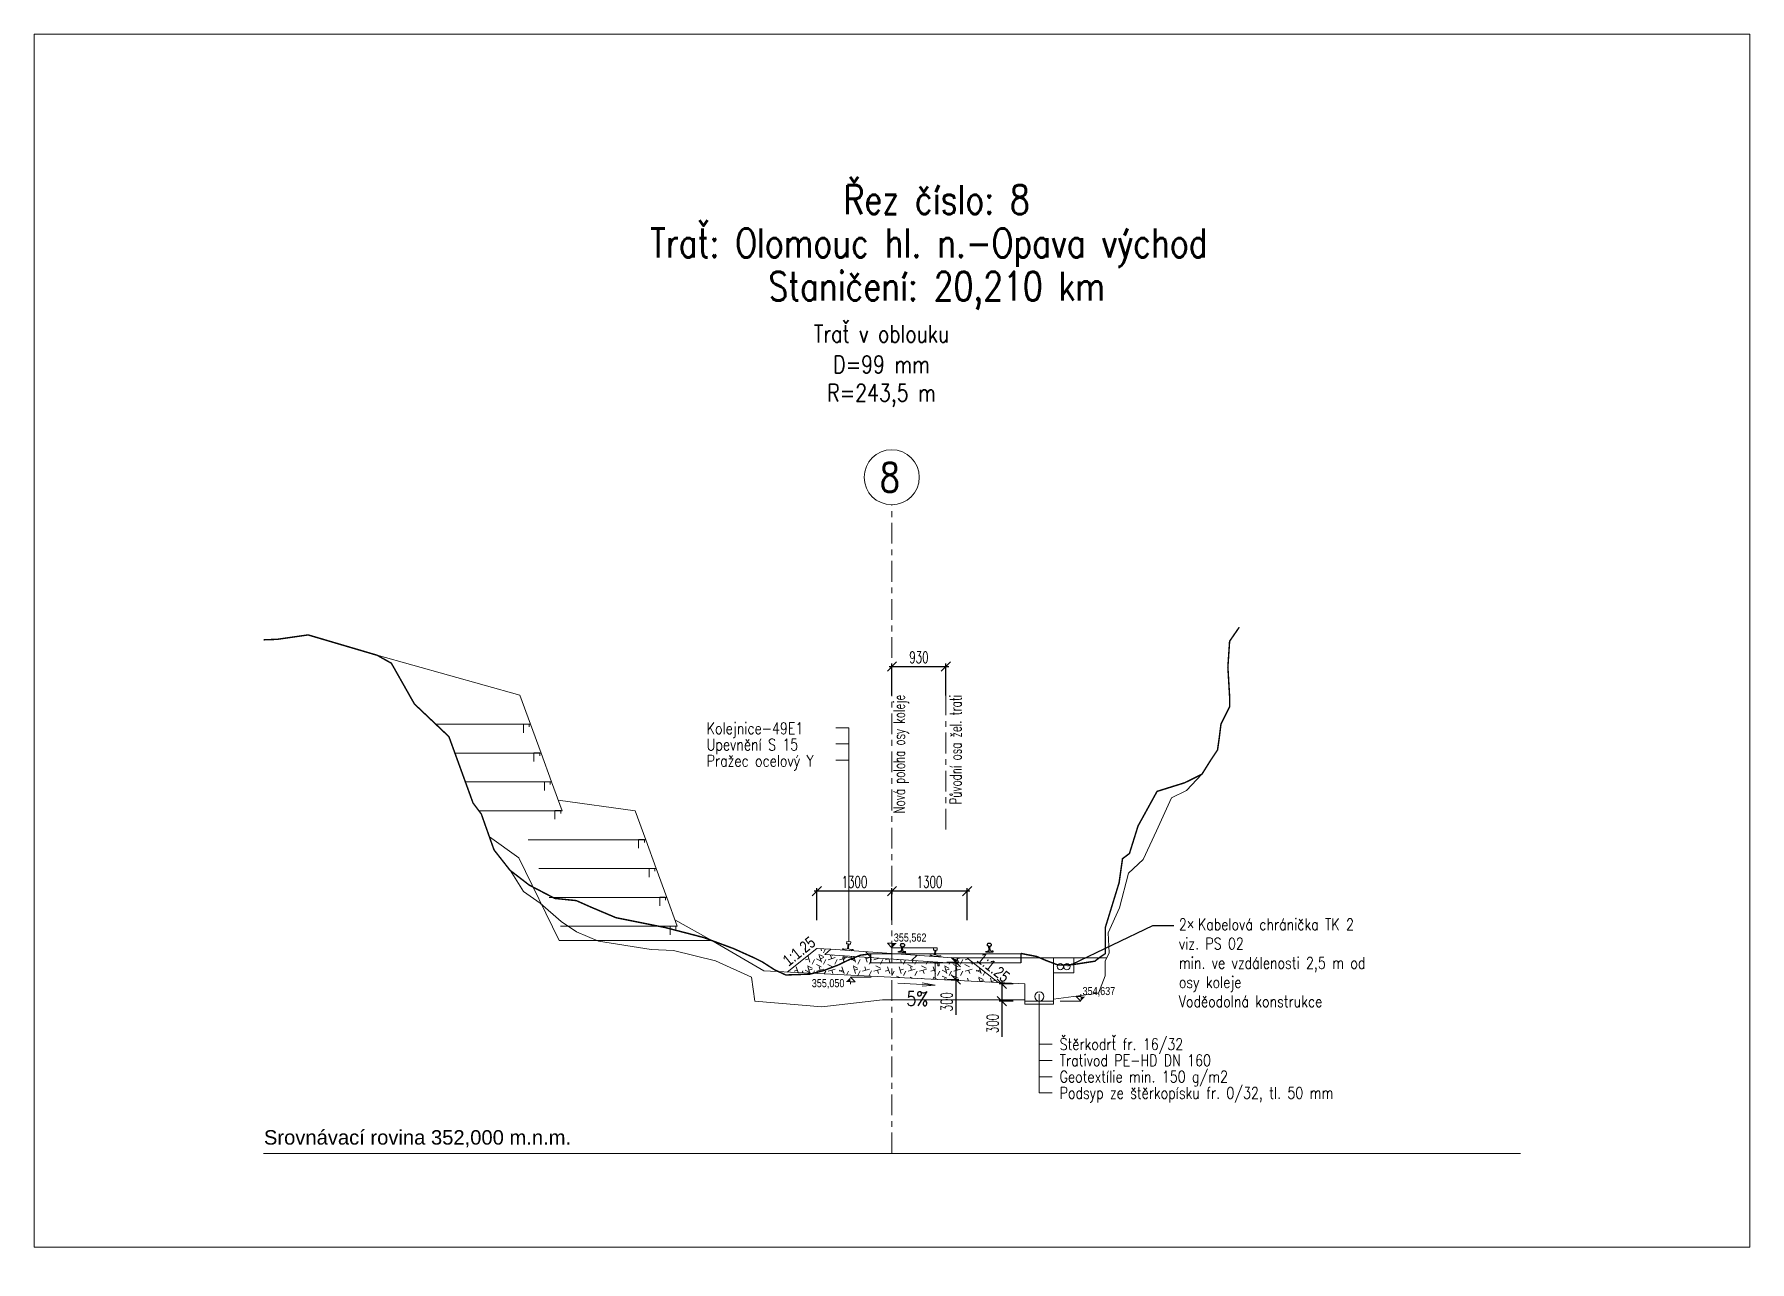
# Model space of a CAD drawing. Header units: millimetres. Extents: x -533422 to -532014, y -1115269 to -1112931.
# Drawn here: x -533121.26 to -533091.56, y -1112952.45 to -1112931.2 of the extents above; entities that cross this region are included whole.
import ezdxf
from ezdxf import colors
from ezdxf.entities.mleader import LeaderData, LeaderLine
from ezdxf.enums import TextEntityAlignment as Align
from ezdxf.math import Vec2, Vec3

# ---------------------------------------------------------------- set-up
doc = ezdxf.new("R2010")
doc.units = ezdxf.units.MM
doc.header["$PDMODE"] = 3
doc.header["$PDSIZE"] = 0.5
doc.linetypes.add('ACAD_ISO10W100', pattern=[18, 12, -3, 0, -3])
for name, color, linetype in [('002 Linie  svahu', 8, 'Continuous'), ('_původní pražec-řezy', 7, 'Continuous'), ('_vodítka-řezy', 4, 'Continuous')]:
    doc.layers.add(name, color=color, linetype=linetype)
for name, color, linetype, lineweight in [('_popisy-řezy', 1, 'Continuous', 18), ('_příčné řezy-řezy', 1, 'Continuous', 20), ('_svršek-řezy', 1, 'Continuous', 18), ('_šrafy-řezy', 1, 'Continuous', 15), ('původní terén', 7, 'Continuous', 15), ('stránka A4', 3, 'Continuous', 0)]:
    doc.layers.add(name, color=color, linetype=linetype, lineweight=lineweight)
doc.styles.add('ARI 1_50(01)', font='arial.ttf', dxfattribs={"height": 0.2})
doc.styles.add('promile', font='romans71n.shx', dxfattribs={"width": 0.8})
doc.styles.get("Standard").update_dxf_attribs({"font": 'arial.ttf'})
doc.styles.add('Standard 1_100', font='romans.shx', dxfattribs={"width": 0.65, "height": 0.2})
doc.styles.add('‰', font='romans71n.shx', dxfattribs={"width": 0.8})
doc.dimstyles.new('1_100', dxfattribs={"dimtxt": 0.2, "dimasz": 0.16, "dimexe": 0.05, "dimexo": 0.2, "dimgap": 0.06, "dimtad": 1, "dimdec": 0, "dimlfac": 1000, "dimrnd": 5, "dimzin": 0, "dimtxsty": 'Standard 1_100', "dimblk": 'OBLIQUE', "dimcen": 2.5, "dimdle": 0.05, "dimclrd": 256, "dimclre": 256, "dimclrt": 1, "dimadec": 0, "dimazin": 0, "dimtfac": 1, "dimtdec": 0, "dimtmove": 0, "dimatfit": 3, "dimfxl": 0.5, "dimfxlon": 1, "dimtfillclr": 256, "dimarcsym": 0})

# ---------------------------------------------------------------- blocks, each defined once
blk = doc.blocks.new('Původní svršek')
at = {"layer": '_vodítka-řezy', "color": 12, "linetype": 'ACAD_ISO10W100', "lineweight": 0, "ltscale": 0.03, "extrusion": (0, 1, 6.12303e-17)}
blk.add_line((-675139.828, -974938.843), (-675139.828, -974936.508), dxfattribs=at)
at = {"layer": '_vodítka-řezy', "style": 'Standard 1_100', "width": 0.65}
blk.add_text('Původní osa žel. trati', height=0.2, rotation=90, dxfattribs=at).set_placement((-675139.558, -974936.508), align=Align.RIGHT)
blk = doc.blocks.new('RC_VYZNA')
for p, q in [((-2, 2), (0, 2)), ((0, 0), (-2, 2)), ((0, 2), (0, 3))]:
    blk.add_line(p, q)
blk.add_solid([(0, 0), (0, 0), (0, 2), (2, 2)])
blk = doc.blocks.new('A$C249728DF')
at = {"color": 7}
for p, q in [((0.715, 0.105), (0.717, 0.08)), ((0.74, 0.075), (0.719, 0.079)), ((0.752, 0.026), (0.749, 0.056)), ((0.766, 0.028), (0.762, 0.058)), ((0.766, 0.078), (0.785, 0.087)), ((0.782, 0.114), (0.786, 0.09)), ((-0.807, -0.149), (-0.807, -0.143)), ((-0.805, -0.14), (-0.792, -0.138)), ((-0.744, -0.149), (-0.805, -0.151)), ((-0.759, -0.127), (-0.784, -0.136)), ((-0.782, -0.015), (-0.783, -0.039)), ((-0.761, -0.048), (-0.781, -0.041)), ((-0.753, -0.097), (-0.754, -0.067)), ((-0.744, -0.149), (-0.683, -0.147)), ((-0.739, -0.097), (-0.74, -0.067)), ((-0.735, -0.047), (-0.714, -0.039)), ((-0.731, -0.126), (-0.705, -0.133)), ((-0.715, -0.013), (-0.713, -0.037)), ((-0.685, -0.136), (-0.698, -0.135)), ((-0.682, -0.145), (-0.682, -0.139)), ((0.704, -0.031), (0.703, -0.025)), ((0.705, -0.022), (0.718, -0.018)), ((0.766, -0.025), (0.706, -0.033)), ((0.749, -0.004), (0.725, -0.016)), ((0.766, -0.025), (0.827, -0.017)), ((0.777, 0), (0.804, -0.005)), ((0.824, -0.006), (0.811, -0.006)), ((0.828, -0.015), (0.827, -0.009))]:
    blk.add_line(p, q, dxfattribs=at)
blk.add_lwpolyline([(-1.269, -0.381), (-1.283, -0.219), (1.309, -0.006), (1.322, -0.168), (-1.269, -0.381)], dxfattribs=at)
for centre, radius, start, end in [((-0.74, -0.3), 0.3, 90.0237, 91.8383), ((-0.74, -0.08), 0.08, 80.204, 90.0475), ((0.728, 0.106), 0.013, 109.1975, 184.2723), ((0.719, 0.081), 0.002, 184.2723, 259.1282), ((0.75, 0.043), 0.08, 99.3539, 109.1975), ((0.786, -0.174), 0.3, 97.5631, 99.3778), ((0.739, 0.068), 0.007, 17.9715, 79.1282), ((0.669, 0.045), 0.08, 7.5631, 17.9715), ((0.786, -0.174), 0.3, 95.7485, 97.5631), ((0.746, 0.002), 0.007, 295.9902, 356.0557), ((0.634, 0.01), 0.12, 356.0557, 7.5631), ((0.764, 0.045), 0.08, 85.9288, 95.7724), ((0.769, 0.072), 0.007, 115.9981, 177.1547), ((0.842, 0.068), 0.08, 177.1547, 187.5631), ((0.885, 0.044), 0.12, 187.5631, 199.0706), ((0.769, 0.111), 0.013, 10.854, 85.9288), ((0.779, 0.007), 0.007, 199.0706, 259.136), ((0.784, 0.089), 0.002, 295.9981, 10.854), ((-0.804, -0.143), 0.003, 99.583, 181.8383), ((-0.805, -0.149), 0.0015, 181.8383, 271.8383), ((-0.798, -0.098), 0.04, 279.583, 290.2654), ((-0.781, -0.039), 0.002, 178.5474, 253.4034), ((-0.769, -0.015), 0.013, 103.4727, 178.5474), ((-0.754, -0.08), 0.08, 93.6291, 103.4727), ((-0.763, -0.054), 0.007, 12.2467, 73.4034), ((-0.74, -0.3), 0.3, 91.8383, 93.653), ((-0.762, -0.12), 0.007, 290.2654, 350.3308), ((-0.834, -0.07), 0.08, 1.8383, 12.2467), ((-0.873, -0.101), 0.12, 350.3308, 1.8383), ((-0.66, -0.064), 0.08, 171.4299, 181.8383), ((-0.732, -0.053), 0.007, 110.2733, 171.4299), ((-0.619, -0.093), 0.12, 181.8383, 193.3458), ((-0.729, -0.119), 0.007, 193.3458, 253.4112), ((-0.728, -0.014), 0.013, 5.1292, 80.204), ((-0.715, -0.037), 0.002, 290.2733, 5.1292), ((-0.694, -0.095), 0.04, 253.4112, 264.0936), ((-0.685, -0.139), 0.003, 1.8383, 84.0936), ((-0.683, -0.145), 0.0015, 271.8383, 1.8383), ((0.706, -0.025), 0.003, 105.3078, 187.5631), ((0.706, -0.031), 0.0015, 187.5631, 277.5631), ((0.708, 0.02), 0.04, 285.3078, 295.9902), ((0.811, 0.034), 0.04, 259.136, 269.8184), ((0.824, -0.009), 0.003, 7.5631, 89.8184), ((0.827, -0.015), 0.0015, 277.5631, 7.5631)]:
    blk.add_arc(centre, radius, start, end, dxfattribs=at)
blk = doc.blocks.new('_Oblique')
at = {"color": 0, "linetype": 'ByBlock', "lineweight": -2}
blk.add_line((0.5, 0.5), (-0.5, -0.5), dxfattribs=at)
blk = doc.blocks.new('*D107')
at = {"layer": '_příčné řezy-řezy', "linetype": 'Continuous', "lineweight": -2}
for p, q in [((-533107.712, -1112946.535), (-533107.712, -1112945.985)), ((-533106.362, -1112946.035), (-533107.762, -1112946.035)), ((-533106.412, -1112946.035), (-533106.412, -1112946.085))]:
    blk.add_line(p, q, dxfattribs=at)
at = {"layer": 'Defpoints', "color": 0}
for p in [(-533106.412, -1112946), (-533107.712, -1112946.035), (-533107.712, -1112947.154)]:
    blk.add_point(p, dxfattribs=at)
at = {"layer": '_příčné řezy-řezy', "lineweight": -2, "xscale": 0.16, "yscale": 0.16, "zscale": 0.16, "rotation": 180}
blk.add_blockref('_Oblique', (-533107.712, -1112946.035), dxfattribs=at)
at = {"layer": '_příčné řezy-řezy', "lineweight": -2, "xscale": 0.16, "yscale": 0.16, "zscale": 0.16}
blk.add_blockref('_Oblique', (-533106.412, -1112946.035), dxfattribs=at)
at = {"layer": '_příčné řezy-řezy', "color": 1, "lineweight": 9, "insert": (-533107.062, -1112945.875), "char_height": 0.2, "attachment_point": 5, "style": 'Standard 1_100'}
blk.add_mtext('1300', dxfattribs=at)
blk = doc.blocks.new('*D108')
at = {"layer": '_příčné řezy-řezy', "linetype": 'Continuous', "lineweight": -2}
for p, q in [((-533106.412, -1112946.535), (-533106.412, -1112945.985)), ((-533105.112, -1112946.535), (-533105.112, -1112945.985)), ((-533105.062, -1112946.035), (-533106.462, -1112946.035))]:
    blk.add_line(p, q, dxfattribs=at)
at = {"layer": 'Defpoints', "color": 0}
for p in [(-533106.412, -1112946.035), (-533106.412, -1112947.154), (-533105.112, -1112947.154)]:
    blk.add_point(p, dxfattribs=at)
at = {"layer": '_příčné řezy-řezy', "lineweight": -2, "xscale": 0.16, "yscale": 0.16, "zscale": 0.16, "rotation": 180}
blk.add_blockref('_Oblique', (-533106.412, -1112946.035), dxfattribs=at)
at = {"layer": '_příčné řezy-řezy', "lineweight": -2, "xscale": 0.16, "yscale": 0.16, "zscale": 0.16}
blk.add_blockref('_Oblique', (-533105.112, -1112946.035), dxfattribs=at)
at = {"layer": '_příčné řezy-řezy', "color": 1, "lineweight": 9, "insert": (-533105.762, -1112945.875), "char_height": 0.2, "attachment_point": 5, "style": 'Standard 1_100'}
blk.add_mtext('1300', dxfattribs=at)
blk = doc.blocks.new('*D119')
at = {"layer": '_příčné řezy-řezy', "linetype": 'Continuous', "lineweight": -2}
for p, q in [((-533106.462, -1112942.145), (-533105.43, -1112942.145)), ((-533106.412, -1112942.645), (-533106.412, -1112942.095)), ((-533105.48, -1112942.645), (-533105.48, -1112942.095))]:
    blk.add_line(p, q, dxfattribs=at)
at = {"layer": 'Defpoints', "color": 0}
for p in [(-533105.48, -1112942.145), (-533106.412, -1112942.931), (-533105.48, -1112942.935)]:
    blk.add_point(p, dxfattribs=at)
at = {"layer": '_příčné řezy-řezy', "lineweight": -2, "xscale": 0.16, "yscale": 0.16, "zscale": 0.16, "rotation": 180}
blk.add_blockref('_Oblique', (-533106.412, -1112942.145), dxfattribs=at)
at = {"layer": '_příčné řezy-řezy', "lineweight": -2, "xscale": 0.16, "yscale": 0.16, "zscale": 0.16}
blk.add_blockref('_Oblique', (-533105.48, -1112942.145), dxfattribs=at)
at = {"layer": '_příčné řezy-řezy', "color": 1, "lineweight": 9, "insert": (-533105.946, -1112941.985), "char_height": 0.2, "attachment_point": 5, "style": 'Standard 1_100'}
blk.add_mtext('930', dxfattribs=at)
blk = doc.blocks.new('*D130')
at = {"layer": '_příčné řezy-řezy', "linetype": 'Continuous', "lineweight": -2}
for p, q in [((-533105.463, -1112947.263), (-533105.256, -1112947.263)), ((-533105.306, -1112947.213), (-533105.306, -1112947.563)), ((-533105.463, -1112947.563), (-533105.256, -1112947.563)), ((-533105.306, -1112947.563), (-533105.306, -1112948.178))]:
    blk.add_line(p, q, dxfattribs=at)
at = {"layer": 'Defpoints', "color": 0}
for p in [(-533105.663, -1112947.263), (-533105.663, -1112947.563), (-533105.306, -1112947.563)]:
    blk.add_point(p, dxfattribs=at)
at = {"layer": '_příčné řezy-řezy', "lineweight": -2, "xscale": 0.16, "yscale": 0.16, "zscale": 0.16}
for p, rotation in [((-533105.306, -1112947.263), 90), ((-533105.306, -1112947.563), 270)]:
    blk.add_blockref('_Oblique', p, dxfattribs=dict(at, rotation=rotation))
at = {"layer": '_příčné řezy-řezy', "color": 1, "lineweight": 9, "insert": (-533105.466, -1112947.95), "char_height": 0.2, "attachment_point": 5, "rotation": 90, "style": 'Standard 1_100'}
blk.add_mtext('300', dxfattribs=at)
blk = doc.blocks.new('*D131')
at = {"layer": '_příčné řezy-řezy', "linetype": 'Continuous', "lineweight": -2}
for p, q in [((-533104.314, -1112947.641), (-533104.559, -1112947.641)), ((-533104.509, -1112947.591), (-533104.509, -1112947.941)), ((-533104.314, -1112947.941), (-533104.559, -1112947.941)), ((-533104.509, -1112947.941), (-533104.509, -1112948.555))]:
    blk.add_line(p, q, dxfattribs=at)
at = {"layer": 'Defpoints', "color": 0}
for p in [(-533104.114, -1112947.641), (-533104.509, -1112947.941), (-533104.114, -1112947.941)]:
    blk.add_point(p, dxfattribs=at)
at = {"layer": '_příčné řezy-řezy', "lineweight": -2, "xscale": 0.16, "yscale": 0.16, "zscale": 0.16}
for p, rotation in [((-533104.509, -1112947.641), 90), ((-533104.509, -1112947.941), 270)]:
    blk.add_blockref('_Oblique', p, dxfattribs=dict(at, rotation=rotation))
at = {"layer": '_příčné řezy-řezy', "color": 1, "lineweight": 9, "insert": (-533104.669, -1112948.328), "char_height": 0.2, "attachment_point": 5, "rotation": 90, "style": 'Standard 1_100'}
blk.add_mtext('300', dxfattribs=at)

msp = doc.modelspace()

# ---------------------------------------------------------------- hatches: boundary and pattern name
at = {"layer": '_šrafy-řezy', "linetype": 'Continuous'}
h = msp.add_hatch(dxfattribs=at)
h.set_pattern_fill('UNIHER', color=1, scale=0.05, style=0)
h.set_pattern_definition([(18.435, (141812.83852, -138008.09968), (0.197642177225, 0.197642530296), [0.0625, -0.5, 0.125, -0.5625]), (18.435, (141812.97687, -138008.11944), (0.197642177225, 0.197642530296), [0.125, -0.5, 0.0625, -0.5625]), (108.435, (141812.8583, -138008.15897), (0.197642177225, 0.197642530296), [0.125, -0.5, 0.125, -0.5]), (108.435, (141812.8583, -138007.96133), (0.197642177225, 0.197642530296), [0.125, -0.5, 0.125, -0.5]), (108.435, (141813.03617, -138008.09968), (0.197642177225, 0.197642530296), [0.0625, -0.5625]), (108.435, (141812.66065, -138007.96133), (0.197642177225, 0.197642530296), [0.0625, -0.5625]), (333.435, (141812.89782, -138008.07991), (0.197642294287, 0.19764242375), [0.0883885, -0.79549515, 0.0883885, -0.79549515]), (333.435, (141812.50253, -138007.88227), (0.197642294287, 0.19764242375), [0.08838835, -1.6793786]), (333.435, (141813.09546, -138008.07991), (0.197642294287, 0.19764242375), [0.0883885, -0.35385534, 0.0883885, -1.23743685]), (333.435, (141812.70017, -138007.88227), (0.197642294287, 0.19764242375), [0.08838835, -1.6793786]), (333.435, (141813.2931, -138008.07991), (0.197642294287, 0.19764242375), [0.0883885, -0.79549515, 0.0883885, -0.79549515]), (333.435, (141813.68839, -138008.27756), (0.197642294287, 0.19764242375), [0.08838835, -1.6793786]), (63.435, (141812.81876, -138008.04038), (-0.197643635928, -0.197641752932), [0.08839, -0.35355, 0.08839, -0.7955, 0.08839, -0.35355])])
h.paths.add_polyline_path([(-533105.6628, -1112947.2835), (-533105.7402, -1112947.2781), (-533105.7387, -1112947.257), (-533107.1131, -1112947.1621), (-533107.1146, -1112947.1833), (-533107.2384, -1112947.1748), (-533107.2411, -1112947.2138), (-533107.2623, -1112947.2123), (-533107.2581, -1112947.1521), (-533107.5732, -1112947.1304), (-533107.4719, -1112947.0422), (-533107.7118, -1112947.0256), (-533108.2263, -1112947.4372), (-533105.6628, -1112947.5633)])
h.paths.add_polyline_path([(-533105.1154, -1112947.188), (-533105.3663, -1112947.188), (-533105.2787, -1112947.2887), (-533105.5937, -1112947.267), (-533105.5979, -1112947.3271), (-533105.6191, -1112947.3257), (-533105.6164, -1112947.2867), (-533105.6628, -1112947.2835), (-533105.6628, -1112947.5633), (-533104.5798, -1112947.6166)])

# ---------------------------------------------------------------- linework, layer by layer
at = {"layer": '002 Linie  svahu', "color": 1, "linetype": 'Continuous', "lineweight": 18, "ltscale": 0.25, "flags": 128}
for points in [[(-533115.3251, -1112941.9507), (-533112.8527, -1112942.6441)], [(-533112.8527, -1112942.6441), (-533112.6707, -1112943.1441), (-533113.1707, -1112943.1441)], [(-533112.6707, -1112943.1441), (-533114.3111, -1112943.1441)], [(-533112.6707, -1112943.1441), (-533112.4887, -1112943.6441), (-533112.9887, -1112943.6441)], [(-533112.7934, -1112943.291), (-533112.7934, -1112943.141), (-533112.6934, -1112943.141), (-533112.6934, -1112943.191)], [(-533112.4887, -1112943.6441), (-533113.9799, -1112943.6441)], [(-533112.4887, -1112943.6441), (-533112.3067, -1112944.1441), (-533112.8067, -1112944.1441)], [(-533112.6114, -1112943.791), (-533112.6114, -1112943.641), (-533112.5114, -1112943.641), (-533112.5114, -1112943.691)], [(-533112.3067, -1112944.1441), (-533113.7982, -1112944.1441)], [(-533112.3067, -1112944.1441), (-533112.1247, -1112944.6441), (-533112.6247, -1112944.6441)], [(-533112.4295, -1112944.291), (-533112.4295, -1112944.141), (-533112.3295, -1112944.141), (-533112.3295, -1112944.191)], [(-533102.7196, -1112947.2499), (-533102.7196, -1112947.2499), (-533102.654, -1112947.1043), (-533102.6667, -1112946.7595), (-533102.4736, -1112946.323), (-533102.3153, -1112945.7219), (-533102.0618, -1112945.4852), (-533101.8344, -1112944.9902), (-533101.5745, -1112944.4221), (-533101.3146, -1112944.2922), (-533101.0449, -1112944.0089)], [(-533110.8575, -1112944.6441), (-533112.1927, -1112944.4574)], [(-533112.1247, -1112944.6441), (-533113.5639, -1112944.6441)], [(-533112.2475, -1112944.791), (-533112.2475, -1112944.641), (-533112.1475, -1112944.641), (-533112.1475, -1112944.691)], [(-533110.8575, -1112944.6441), (-533110.6755, -1112945.1441), (-533111.1755, -1112945.1441)], [(-533113.3828, -1112945.0939), (-533112.8745, -1112945.4578), (-533112.1731, -1112946.891), (-533109.5295, -1112946.891)], [(-533110.6755, -1112945.1441), (-533112.71, -1112945.1441)], [(-533110.6755, -1112945.1441), (-533110.4935, -1112945.6441), (-533110.9935, -1112945.6441)], [(-533110.7982, -1112945.291), (-533110.7982, -1112945.141), (-533110.6982, -1112945.141), (-533110.6982, -1112945.191)], [(-533113.0254, -1112945.6736), (-533112.7929, -1112946.043), (-533112.5026, -1112946.2424), (-533112.1398, -1112946.5627), (-533111.8738, -1112946.7379), (-533111.4928, -1112946.901), (-533110.5798, -1112947.046), (-533110.1928, -1112947.0642), (-533109.4672, -1112947.2394), (-533108.8425, -1112947.5234)], [(-533110.4935, -1112945.6441), (-533112.528, -1112945.6441)], [(-533110.4935, -1112945.6441), (-533110.3115, -1112946.1441), (-533110.8115, -1112946.1441)], [(-533110.6162, -1112945.791), (-533110.6162, -1112945.641), (-533110.5162, -1112945.641), (-533110.5162, -1112945.691)], [(-533110.3115, -1112946.1441), (-533112.346, -1112946.1441)], [(-533110.3115, -1112946.1441), (-533110.1295, -1112946.6441), (-533110.6295, -1112946.6441)], [(-533110.4343, -1112946.291), (-533110.4343, -1112946.141), (-533110.3343, -1112946.141), (-533110.3343, -1112946.191)], [(-533110.1698, -1112946.5335), (-533109.5295, -1112946.891)], [(-533110.1295, -1112946.6441), (-533112.153, -1112946.6441)], [(-533110.2523, -1112946.791), (-533110.2523, -1112946.641), (-533110.1523, -1112946.641), (-533110.1523, -1112946.691)], [(-533102.7196, -1112947.2499), (-533102.7196, -1112947.5012), (-533102.8392, -1112947.8), (-533103.6135, -1112947.9032)], [(-533104.1135, -1112947.9195), (-533104.8727, -1112947.9195), (-533105.7699, -1112947.9195), (-533106.5773, -1112947.9195), (-533107.624, -1112948.0391), (-533108.7889, -1112947.9406), (-533108.8425, -1112947.5234), (-533108.8425, -1112947.5234)]]:
    msp.add_lwpolyline(points, dxfattribs=at)
at = {"layer": '_popisy-řezy', "linetype": 'Continuous'}
for p, q in [((-533107.3841, -1112943.2056), (-533107.1591, -1112943.2056)), ((-533107.1591, -1112946.9114), (-533107.1591, -1112943.2056)), ((-533107.3841, -1112943.4868), (-533107.1591, -1112943.4868)), ((-533107.3841, -1112943.7681), (-533107.1591, -1112943.7681)), ((-533103.8618, -1112949.5288), (-533103.8618, -1112947.8201)), ((-533103.8618, -1112948.6851), (-533103.6368, -1112948.6851)), ((-533103.8618, -1112948.9663), (-533103.6368, -1112948.9663)), ((-533103.8618, -1112949.2476), (-533103.6368, -1112949.2476)), ((-533103.8618, -1112949.5288), (-533103.6368, -1112949.5288))]:
    msp.add_line(p, q, dxfattribs=at)
at = {"layer": '_popisy-řezy', "linetype": 'Continuous', "lineweight": 13}
for p, q in [((-533106.3118, -1112947.6278), (-533105.6641, -1112947.6623)), ((-533105.6641, -1112947.6623), (-533105.8909, -1112947.68)), ((-533105.6641, -1112947.6623), (-533105.8877, -1112947.6205))]:
    msp.add_line(p, q, dxfattribs=at)
at = {"layer": '_popisy-řezy', "color": 1, "lineweight": 13}
msp.add_circle((-533106.4165, -1112938.8688), 0.4767, dxfattribs=at)
at = {"layer": '_svršek-řezy', "linetype": 'Continuous'}
for p, q in [((-533109.5295, -1112946.891), (-533108.6289, -1112947.4174)), ((-533107.7118, -1112947.0256), (-533108.2295, -1112947.4398)), ((-533107.4719, -1112947.0422), (-533107.7118, -1112947.0256)), ((-533105.3676, -1112947.188), (-533105.1154, -1112947.188)), ((-533105.1154, -1112947.188), (-533104.5761, -1112947.6195)), ((-533105.1154, -1112947.188), (-533102.6959, -1112947.188)), ((-533103.2635, -1112947.4471), (-533103.2635, -1112947.188)), ((-533108.6288, -1112947.4174), (-533104.1135, -1112947.6395)), ((-533105.6628, -1112947.2622), (-533105.6628, -1112947.5633)), ((-533103.6135, -1112947.4471), (-533103.2635, -1112947.4471)), ((-533104.1135, -1112947.9395), (-533103.6135, -1112947.9395)), ((-533104.1135, -1112947.9895), (-533103.6135, -1112947.9895))]:
    msp.add_line(p, q, dxfattribs=at)
at = {"layer": '_svršek-řezy', "linetype": 'Continuous', "lineweight": 13}
for p, q in [((-533107.1972, -1112946.9472), (-533107.1924, -1112946.9075)), ((-533107.1972, -1112946.9472), (-533107.1924, -1112946.9075)), ((-533107.1924, -1112946.9075), (-533107.1259, -1112946.9154)), ((-533107.1924, -1112946.9075), (-533107.1259, -1112946.9154)), ((-533107.2389, -1112947.052), (-533107.2367, -1112947.0388)), ((-533107.2389, -1112947.052), (-533107.2367, -1112947.0388)), ((-533107.1148, -1112947.0668), (-533107.2389, -1112947.052)), ((-533107.1148, -1112947.0668), (-533107.2389, -1112947.052)), ((-533107.2367, -1112947.0388), (-533107.1806, -1112947.0317)), ((-533107.2367, -1112947.0388), (-533107.1806, -1112947.0317)), ((-533107.1708, -1112946.9503), (-533107.1972, -1112946.9472)), ((-533107.1708, -1112946.9503), (-533107.1972, -1112946.9472)), ((-533107.1806, -1112947.0317), (-533107.1708, -1112946.9503)), ((-533107.1569, -1112946.952), (-533107.1667, -1112947.0334)), ((-533107.1569, -1112946.952), (-533107.1667, -1112947.0334)), ((-533107.1667, -1112947.0334), (-533107.1125, -1112947.054)), ((-533107.1667, -1112947.0334), (-533107.1125, -1112947.054)), ((-533107.1306, -1112946.9551), (-533107.1569, -1112946.952)), ((-533107.1306, -1112946.9551), (-533107.1569, -1112946.952)), ((-533107.1259, -1112946.9154), (-533107.1306, -1112946.9551)), ((-533107.1259, -1112946.9154), (-533107.1306, -1112946.9551)), ((-533107.1125, -1112947.054), (-533107.1148, -1112947.0668)), ((-533107.1125, -1112947.054), (-533107.1148, -1112947.0668)), ((-533105.7296, -1112947.1493), (-533105.7298, -1112947.1623)), ((-533105.7296, -1112947.1493), (-533105.7298, -1112947.1623)), ((-533105.7298, -1112947.1623), (-533105.6049, -1112947.1678)), ((-533105.7298, -1112947.1623), (-533105.6049, -1112947.1678)), ((-533105.6732, -1112947.1378), (-533105.7296, -1112947.1493)), ((-533105.6732, -1112947.1378), (-533105.7296, -1112947.1493)), ((-533105.6943, -1112947.0148), (-533105.696, -1112947.0547)), ((-533105.6943, -1112947.0148), (-533105.696, -1112947.0547)), ((-533105.696, -1112947.0547), (-533105.6696, -1112947.0559)), ((-533105.696, -1112947.0547), (-533105.6696, -1112947.0559)), ((-533105.6273, -1112947.0177), (-533105.6943, -1112947.0148)), ((-533105.6696, -1112947.0559), (-533105.6732, -1112947.1378)), ((-533105.6696, -1112947.0559), (-533105.6732, -1112947.1378)), ((-533105.6592, -1112947.1384), (-533105.6556, -1112947.0565)), ((-533105.6592, -1112947.1384), (-533105.6556, -1112947.0565)), ((-533105.6046, -1112947.1546), (-533105.6592, -1112947.1384)), ((-533105.6046, -1112947.1546), (-533105.6592, -1112947.1384)), ((-533105.6556, -1112947.0565), (-533105.6291, -1112947.0577)), ((-533105.6556, -1112947.0565), (-533105.6291, -1112947.0577)), ((-533105.6291, -1112947.0577), (-533105.6273, -1112947.0177)), ((-533105.6291, -1112947.0577), (-533105.6273, -1112947.0177)), ((-533105.6049, -1112947.1678), (-533105.6046, -1112947.1546)), ((-533105.6049, -1112947.1678), (-533105.6046, -1112947.1546))]:
    msp.add_line(p, q, dxfattribs=at)
at = {"layer": '_svršek-řezy', "lineweight": 13}
for p, q in [((-533107.4719, -1112947.0422), (-533107.5732, -1112947.1304)), ((-533107.5732, -1112947.1304), (-533105.2787, -1112947.2887)), ((-533105.3669, -1112947.1874), (-533107.4719, -1112947.0422)), ((-533107.2728, -1112947.0559), (-533107.2713, -1112947.0347)), ((-533107.2501, -1112947.0362), (-533107.2713, -1112947.0347)), ((-533107.2623, -1112947.2123), (-533107.2581, -1112947.1521)), ((-533107.2501, -1112947.0362), (-533107.2516, -1112947.0574)), ((-533107.2384, -1112947.1748), (-533107.2411, -1112947.2138)), ((-533107.1146, -1112947.1833), (-533107.2384, -1112947.1748)), ((-533107.1131, -1112947.1621), (-533107.1146, -1112947.1833)), ((-533107.1051, -1112947.0462), (-533107.1066, -1112947.0674)), ((-533107.1051, -1112947.0462), (-533107.0839, -1112947.0476)), ((-533107.0854, -1112947.0688), (-533107.0839, -1112947.0476)), ((-533106.8633, -1112947.0841), (-533106.7751, -1112947.1855)), ((-533105.9754, -1112947.1454), (-533106.0768, -1112947.2336)), ((-533105.7534, -1112947.1607), (-533105.7519, -1112947.1395)), ((-533105.7307, -1112947.141), (-533105.7519, -1112947.1395)), ((-533105.7307, -1112947.141), (-533105.7322, -1112947.1622)), ((-533105.5857, -1112947.151), (-533105.5872, -1112947.1722)), ((-533105.5857, -1112947.151), (-533105.5645, -1112947.1525)), ((-533105.566, -1112947.1736), (-533105.5645, -1112947.1525)), ((-533105.3669, -1112947.1874), (-533105.2787, -1112947.2887)), ((-533103.6135, -1112947.9895), (-533103.6135, -1112947.188)), ((-533107.2411, -1112947.2138), (-533107.2623, -1112947.2123)), ((-533105.7387, -1112947.257), (-533105.7402, -1112947.2781)), ((-533105.7402, -1112947.2781), (-533105.6164, -1112947.2867)), ((-533105.6164, -1112947.2867), (-533105.6191, -1112947.3257)), ((-533105.6191, -1112947.3257), (-533105.5979, -1112947.3271)), ((-533105.5979, -1112947.3271), (-533105.5937, -1112947.267)), ((-533104.1135, -1112947.9895), (-533104.1135, -1112947.6395))]:
    msp.add_line(p, q, dxfattribs=at)
at = {"layer": '_svršek-řezy'}
for p, q in [((-533105.6943, -1112947.0148), (-533106.4118, -1112947.0148)), ((-533107.1307, -1112947.5265), (-533106.7712, -1112947.5265)), ((-533103.5029, -1112947.941), (-533103.1434, -1112947.941))]:
    msp.add_line(p, q, dxfattribs=at)
at = {"layer": '_svršek-řezy', "color": 3, "linetype": 'Continuous'}
msp.add_circle((-533103.4985, -1112947.3428), 0.055, dxfattribs=at)
at = {"layer": '_svršek-řezy', "color": 6, "linetype": 'Continuous'}
msp.add_circle((-533103.3835, -1112947.3428), 0.055, dxfattribs=at)
at = {"layer": '_svršek-řezy', "lineweight": 13}
msp.add_circle((-533103.8616, -1112947.8595), 0.08, dxfattribs=at)
at = {"layer": '_vodítka-řezy', "color": 1, "linetype": 'ACAD_ISO10W100', "lineweight": 15, "ltscale": 0.03, "extrusion": (0, 1, 6.12303e-17)}
msp.add_line((-533106.4118, -1112950.5768), (-533106.4118, -1112939.3455), dxfattribs=at)
at = {"layer": '_vodítka-řezy', "color": 1, "lineweight": 15}
msp.add_lwpolyline([(-533117.2912, -1112950.5768), (-533095.5323, -1112950.5768)], dxfattribs=at)
at = {"layer": 'původní terén', "color": 250, "lineweight": 15, "const_width": 0.025}
for points in [[(-533104.1798, -1112947.1139), (-533103.9074, -1112947.1664), (-533103.7508, -1112947.2335), (-533103.5344, -1112947.3155), (-533103.2882, -1112947.308), (-533103.0943, -1112947.2782), (-533102.9003, -1112947.2484), (-533102.8033, -1112947.1738), (-533102.7196, -1112947.1176), (-533102.7196, -1112947.1176), (-533102.7196, -1112946.6685), (-533102.4804, -1112945.8915), (-533102.4205, -1112945.4731), (-533102.3009, -1112945.3835), (-533102.1514, -1112944.9054), (-533101.8225, -1112944.3077), (-533101.344, -1112944.1583), (-533101.0449, -1112944.0089), (-533100.8954, -1112943.7698), (-533100.7758, -1112943.5905), (-533100.7459, -1112943.3813), (-533100.716, -1112943.1423), (-533100.5665, -1112942.8435), (-533100.5665, -1112942.6642), (-533100.5964, -1112942.1562), (-533100.5665, -1112941.7079), (-533100.3988, -1112941.4642)], [(-533108.8014, -1112947.1887), (-533109.1541, -1112947.0299), (-533109.6703, -1112946.8389), (-533110.3299, -1112946.667), (-533111.1902, -1112946.495), (-533111.6203, -1112946.3135), (-533111.8784, -1112946.1989), (-533112.2512, -1112946.1607), (-533112.6909, -1112945.9315), (-533113.0254, -1112945.6736), (-533113.3026, -1112945.3202), (-533113.5225, -1112944.6993), (-533113.6659, -1112944.5083), (-533114.0831, -1112943.3602), (-533114.6811, -1112942.7934), (-533115.0797, -1112942.0886), (-533115.3251, -1112941.9507), (-533116.521, -1112941.5983), (-533117.0576, -1112941.6749), (-533117.2912, -1112941.683)], [(-533106.7798, -1112947.1214), (-533106.9587, -1112947.144), (-533107.1452, -1112947.2185), (-533107.3466, -1112947.3155), (-533107.6003, -1112947.4124), (-533107.8315, -1112947.472), (-533108.2493, -1112947.4869), (-533108.4433, -1112947.3975), (-533108.6522, -1112947.2633), (-533108.8014, -1112947.1887)]]:
    msp.add_lwpolyline(points, dxfattribs=at)
at = {"layer": 'stránka A4'}
for p, q in [((-533091.5618, -1112931.1982), (-533121.2618, -1112931.1982)), ((-533121.2618, -1112931.1982), (-533121.2618, -1112952.1982)), ((-533091.5618, -1112952.1982), (-533091.5618, -1112931.1982)), ((-533121.2618, -1112952.1982), (-533091.5618, -1112952.1982))]:
    msp.add_line(p, q, dxfattribs=at)

# ---------------------------------------------------------------- block references
at = {"layer": '_původní pražec-řezy', "rotation": 355.4657335379777}
msp.add_blockref('A$C249728DF', (-533105.4839, -1112947.0043), dxfattribs=at)
at = {"layer": '_svršek-řezy', "xscale": 0.04, "yscale": 0.04, "zscale": 0.04}
for p in [(-533106.4118, -1112947.0148), (-533103.1434, -1112947.941)]:
    msp.add_blockref('RC_VYZNA', p, dxfattribs=at)
at = {"layer": '_svršek-řezy', "xscale": 0.04, "yscale": 0.04, "zscale": 0.04, "rotation": 180}
msp.add_blockref('RC_VYZNA', (-533107.1307, -1112947.5265), dxfattribs=at)
at = {"layer": '_vodítka-řezy', "color": 1, "lineweight": 15}
msp.add_blockref('Původní svršek', (142034.3479, -138006.1265), dxfattribs=at)

# ---------------------------------------------------------------- texts
at = {"layer": '_popisy-řezy', "linetype": 'Continuous', "lineweight": 13, "style": 'promile', "width": 0.8}
for s, height, p in [('Řez číslo: 8', 0.5, (-533105.6372, -1112934.3104)), ('Trať: Olomouc hl. n.-Opava východ ', 0.5, (-533105.6372, -1112935.0604)), ('Staničení: 20,210 km', 0.5, (-533105.6372, -1112935.8104)), ('Trať v oblouku', 0.3, (-533106.5918, -1112936.5341)), ('D=99 mm', 0.3, (-533106.5918, -1112937.065)), ('R=243,5 m', 0.3, (-533106.5918, -1112937.5552))]:
    msp.add_text(s, height=height, dxfattribs=at).set_placement(p, align=Align.CENTER)
at = {"layer": '_popisy-řezy', "color": 1, "lineweight": 13, "style": 'promile', "width": 0.8}
msp.add_text('8', height=0.5, dxfattribs=at).set_placement((-533106.4497, -1112939.1203), align=Align.CENTER)
at = {"layer": '_popisy-řezy', "linetype": 'Continuous', "style": '‰', "width": 0.8}
for s, p in [(' Kolejnice-49E1', (-533109.7301, -1112943.2157)), (' Upevnění S 15', (-533109.7301, -1112943.4969)), (' Pražec ocelový Y', (-533109.7301, -1112943.7782)), ('Štěrkodrť fr. 16/32', (-533103.5087, -1112948.6851)), ('Trativod PE-HD DN 160', (-533103.5087, -1112948.9663)), ('Geotextílie min. 150 g/m2', (-533103.5087, -1112949.2476)), ('Podsyp ze štěrkopísku fr. 0/32, tl. 50 mm', (-533103.5087, -1112949.5288))]:
    msp.add_text(s, height=0.2, dxfattribs=at).set_placement(p, align=Align.MIDDLE_LEFT)
at = {"layer": '_popisy-řezy', "linetype": 'Continuous', "lineweight": 13, "width": 0.8}
for rotation, p in [(38.65981, (-533107.959, -1112947.1538)), (321.52171, (-533104.7171, -1112947.4384))]:
    msp.add_text('1:1.25', height=0.2, rotation=rotation, dxfattribs=at).set_placement(p, align=Align.CENTER)
at = {"layer": '_popisy-řezy', "linetype": 'Continuous', "lineweight": 13, "style": 'promile', "width": 0.8}
msp.add_text('5%', height=0.25, dxfattribs=at).set_placement((-533106.1625, -1112948.0205))
at = {"layer": '_popisy-řezy', "color": 1, "lineweight": 15, "style": 'ARI 1_50(01)'}
msp.add_text('Srovnávací rovina 352,000 m.n.m.', height=0.25, rotation=0, dxfattribs=at).set_placement((-533117.2862, -1112950.4238))
at = {"layer": '_svršek-řezy', "width": 0.8}
for s, p in [('355,562', (-533106.3805, -1112946.9085)), ('355,050', (-533107.8006, -1112947.6985)), ('354,637', (-533103.1121, -1112947.8347))]:
    msp.add_text(s, height=0.14, dxfattribs=at).set_placement(p)
at = {"layer": '_vodítka-řezy', "color": 1, "lineweight": 15, "style": 'Standard 1_100', "width": 0.65}
msp.add_text('Nová poloha osy koleje', height=0.2, rotation=90, dxfattribs=at).set_placement((-533106.1875, -1112942.6344), align=Align.RIGHT)

# ---------------------------------------------------------------- dimensions: what is measured, and where the dimension line sits
at = {"layer": '_příčné řezy-řezy', "linetype": 'Continuous', "lineweight": 9}
for base, p1, p2, picture, middle in [((-533105.4798, -1112942.1445), (-533106.4118, -1112942.9313), (-533105.4798, -1112942.9346), '*D119', (-533105.9458, -1112941.9845)), ((-533107.7118, -1112946.0352), (-533106.4118, -1112946.0003), (-533107.7118, -1112947.1543), '*D107', (-533107.0618, -1112945.8752)), ((-533106.4118, -1112946.0352), (-533105.1118, -1112947.1543), (-533106.4118, -1112947.1543), '*D108', (-533105.7618, -1112945.8752))]:
    dim = msp.add_linear_dim(base=base, p1=p1, p2=p2, dimstyle='1_100', dxfattribs=at)
    dim.commit()
    dim.dimension.update_dxf_attribs({"geometry": picture, "text_midpoint": middle})
for base, p1, p2, picture, middle in [((-533105.3058, -1112947.5633), (-533105.6628, -1112947.2633), (-533105.6628, -1112947.5633), '*D130', (-533105.4658, -1112947.9504)), ((-533104.5091, -1112947.9406), (-533104.1137, -1112947.6406), (-533104.1137, -1112947.9406), '*D131', (-533104.6691, -1112948.3277))]:
    dim = msp.add_linear_dim(base=base, p1=p1, p2=p2, angle=90, dimstyle='1_100', dxfattribs=at)
    dim.commit()
    dim.dimension.update_dxf_attribs({"geometry": picture, "text_midpoint": middle})

# ---------------------------------------------------------------- leaders
at = {"layer": '_popisy-řezy', "color": 1, "lineweight": 13}
ml = msp.add_multileader_mtext('Standard', dxfattribs=at)
ml.set_content('2{\\fArial|b0|i0|c0|p34;× }Kabelová chránička TK 2\\Pviz. PS 02\\Pmin. ve vzdálenosti 2,5 m od \\Posy koleje\\PVoděodolná konstrukce ', color=1, style='‰')
ml.set_leader_properties()
ml.build(insert=Vec2(0, 0))
ml.multileader.update_dxf_attribs({"dogleg_length": 0.36, "arrow_head_size": 0.1})
ctx = ml.context
ctx.base_point, ctx.char_height, ctx.arrow_head_size, ctx.landing_gap_size, ctx.plane_origin = Vec3(-533101.535, -1112946.631), 0.2, 0.1, 0.09, Vec3(-533100.1754, -1112947.1939)
notes = []
notes.append((ctx, [(0, (1, 1, 0), (-533101.895, -1112946.631), (1, 0), 0.36, [(0, [(-533103.3835, -1112947.3428)], 256, [])])]))
ctx.mtext.insert, ctx.mtext.defined_height, ctx.mtext.flow_direction = Vec3(-533101.445, -1112946.511), 0.2, 5
for ctx, leaders in notes:
    for number, flags, end, landing, length, lines in leaders:
        leader = LeaderData()
        leader.index, (leader.has_last_leader_line, leader.has_dogleg_vector, leader.attachment_direction) = number, flags
        leader.last_leader_point, leader.dogleg_vector, leader.dogleg_length = Vec3(end), Vec3(landing), length
        for number, points, colour, breaks in lines:
            line = LeaderLine()
            line.index, line.vertices, line.color, line.breaks = number, Vec3.list(points), colors.encode_raw_color(colour), breaks
            leader.lines.append(line)
        ctx.leaders.append(leader)

doc.saveas('drawing.dxf')
